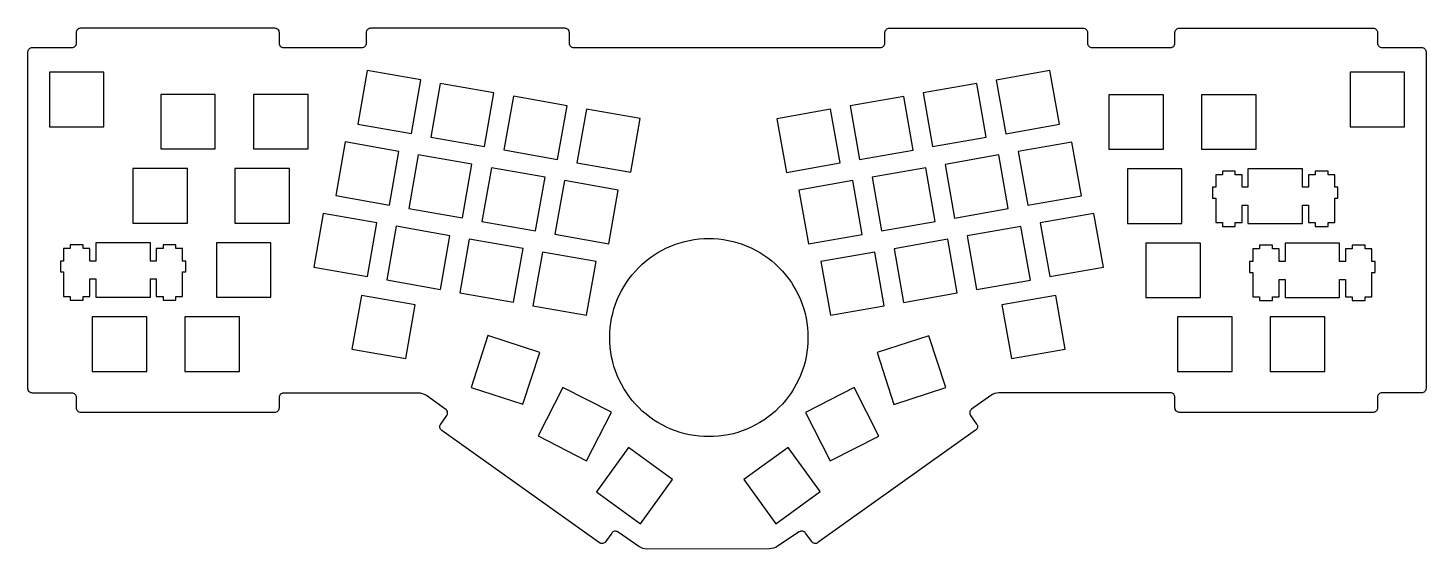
# Model space of a CAD drawing. Extents: x 32 to 391, y -211 to -77.
import ezdxf

# ---------------------------------------------------------------- set-up
doc = ezdxf.new("R2010")
doc.units = 0
doc.layers.get('0').update_dxf_attribs({"linetype": 'CONTINUOUS'})

msp = doc.modelspace()

# ---------------------------------------------------------------- linework, layer by layer
at = {"color": 7}
for points in [[(97.46742, -171.136239), (97.241868, -171.158591), (97.02673, -171.223869), (96.82861, -171.329533), (96.653096, -171.473551), (96.509332, -171.649065), (96.403668, -171.847185), (96.33839, -172.062323), (96.316038, -172.288129), (96.317562, -174.990943), (96.295464, -175.216495), (96.230186, -175.431633), (96.124522, -175.630007), (95.980758, -175.805267), (95.805244, -175.949285), (95.607124, -176.055203), (95.391986, -176.120481), (95.16618, -176.142833), (45.470318, -176.142833), (45.244512, -176.120481), (45.029374, -176.055203), (44.831254, -175.949285), (44.65574, -175.805267), (44.511976, -175.630007), (44.406312, -175.431633), (44.341034, -175.216495), (44.318682, -174.990943), (44.319698, -172.291939), (44.297346, -172.066133), (44.232068, -171.850995), (44.12615, -171.652875), (43.982386, -171.477361), (43.807126, -171.333597), (43.608752, -171.227679), (43.393868, -171.162401), (43.168062, -171.140049), (33.024064, -171.140811), (32.798258, -171.118459), (32.58312, -171.052927), (32.384746, -170.947263), (32.209486, -170.803245), (32.065468, -170.627985), (31.95955, -170.429611), (31.894272, -170.214473), (31.87192, -169.988921), (31.87192, -83.527575), (31.894272, -83.301769), (31.95955, -83.086631), (32.065468, -82.888257), (32.209486, -82.712997), (32.384746, -82.568979), (32.58312, -82.463315), (32.798258, -82.397783), (33.024064, -82.375431), (43.168062, -82.376193), (43.393868, -82.353841), (43.608752, -82.288563), (43.807126, -82.182645), (43.982386, -82.038881), (44.12615, -81.863367), (44.232068, -81.665247), (44.297346, -81.450109), (44.319698, -81.224303), (44.318682, -78.525553), (44.341034, -78.299747), (44.406312, -78.084609), (44.511976, -77.886235), (44.65574, -77.710975), (44.831254, -77.566957), (45.029374, -77.461039), (45.244512, -77.395761), (45.470318, -77.373409), (95.16618, -77.373409), (95.391986, -77.395761), (95.607124, -77.461039), (95.805244, -77.566957), (95.980758, -77.710975), (96.124522, -77.886235), (96.230186, -78.084609), (96.295464, -78.299747), (96.317562, -78.525553), (96.316038, -81.228367), (96.33839, -81.453919), (96.403668, -81.669057), (96.509332, -81.867431), (96.653096, -82.042945), (96.82861, -82.186709), (97.02673, -82.292627), (97.241868, -82.357905), (97.46742, -82.380257), (117.625622, -82.381781), (117.851428, -82.359429), (118.066566, -82.294151), (118.264686, -82.188233), (118.4402, -82.044469), (118.583964, -81.868955), (118.689882, -81.670835), (118.75516, -81.455697), (118.777258, -81.229891), (118.776496, -78.530887), (118.798594, -78.305081), (118.863872, -78.090197), (118.96979, -77.891823), (119.113554, -77.716309), (119.289068, -77.572545), (119.487188, -77.466627), (119.702326, -77.401349), (119.928132, -77.378997), (169.623994, -77.378997), (169.8498, -77.401349), (170.064684, -77.466627), (170.263058, -77.572545), (170.438318, -77.716309), (170.582082, -77.891823), (170.688, -78.090197), (170.753278, -78.305335), (170.775376, -78.530887), (170.773852, -81.233701), (170.796204, -81.459507), (170.861228, -81.674645), (170.967146, -81.873019), (171.11091, -82.048533), (171.28617, -82.192297), (171.484544, -82.298215), (171.699428, -82.363747), (171.925234, -82.386099), (250.702064, -82.412261), (250.92787, -82.389909), (251.142754, -82.324631), (251.340874, -82.218713), (251.516388, -82.074949), (251.660152, -81.899435), (251.765816, -81.701315), (251.831094, -81.486177), (251.853446, -81.260625), (251.851922, -78.557811), (251.87402, -78.332005), (251.939298, -78.116867), (252.045216, -77.918747), (252.18898, -77.743233), (252.36424, -77.599215), (252.562614, -77.493297), (252.777498, -77.428019), (253.003304, -77.405667), (302.69942, -77.405667), (302.92548, -77.428019), (303.13884, -77.493297), (303.3395, -77.599215), (303.51476, -77.743233), (303.657, -77.918493), (303.76368, -78.116867), (303.82972, -78.332005), (303.85004, -78.557811), (303.85004, -81.256561), (303.8729, -81.482367), (303.9364, -81.697505), (304.04308, -81.895625), (304.18786, -82.071139), (304.36312, -82.215157), (304.56124, -82.320821), (304.7746, -82.386353), (305.00066, -82.408451), (325.16064, -82.407181), (325.3867, -82.384829), (325.60006, -82.319297), (325.79818, -82.213379), (325.97344, -82.069615), (326.11822, -81.894101), (326.2249, -81.695727), (326.2884, -81.480843), (326.31126, -81.255037), (326.30872, -78.552223), (326.33158, -78.326417), (326.39762, -78.111279), (326.50176, -77.913159), (326.64654, -77.737645), (326.8218, -77.593627), (327.01992, -77.487963), (327.23582, -77.422431), (327.46188, -77.400079), (377.15698, -77.400079), (377.38304, -77.422431), (377.59894, -77.487963), (377.79706, -77.593627), (377.97232, -77.737645), (378.11456, -77.913159), (378.22124, -78.111279), (378.28728, -78.326417), (378.3076, -78.552223), (378.3076, -81.251227), (378.33046, -81.476779), (378.3965, -81.691917), (378.50064, -81.890291), (378.64542, -82.065551), (378.82068, -82.209569), (379.0188, -82.315487), (379.2347, -82.380765), (379.45822, -82.403117), (389.60298, -82.402355), (389.82904, -82.424707), (390.04494, -82.489985), (390.24306, -82.595903), (390.41832, -82.739667), (390.56056, -82.915181), (390.66724, -83.113301), (390.73328, -83.328439), (390.75614, -83.554245), (390.75614, -169.952091), (390.73328, -170.177897), (390.66724, -170.392781), (390.56056, -170.591155), (390.41832, -170.766669), (390.24306, -170.910433), (390.04494, -171.016351), (389.82904, -171.081629), (389.60298, -171.103981), (379.45822, -171.103219), (379.2347, -171.125571), (379.0188, -171.190849), (378.82068, -171.296767), (378.64542, -171.440531), (378.50064, -171.616045), (378.3965, -171.814165), (378.33046, -172.029303), (378.3076, -172.255109), (378.3076, -174.954113), (378.28728, -175.179919), (378.22124, -175.394803), (378.11456, -175.593177), (377.97232, -175.768691), (377.79706, -175.912455), (377.59894, -176.018373), (377.38304, -176.083651), (377.15698, -176.106003), (327.46188, -176.106003), (327.23582, -176.083651), (327.01992, -176.018373), (326.8218, -175.912455), (326.64654, -175.768691), (326.50176, -175.593177), (326.39762, -175.394803), (326.33158, -175.179665), (326.30872, -174.954113), (326.31126, -172.251299), (326.2884, -172.025493), (326.2249, -171.810355), (326.11822, -171.612235), (325.97344, -171.436721), (325.79818, -171.292957), (325.60006, -171.187039), (325.3867, -171.121761), (325.16064, -171.099409), (281.11958, -171.103981), (280.56332, -171.147161), (280.0223, -171.275177), (279.50922, -171.484727), (279.0317, -171.772763), (274.09394, -175.293711), (273.92376, -175.442809), (273.7866, -175.620863), (273.685, -175.822285), (273.62658, -176.041233), (273.61134, -176.267547), (273.63928, -176.490559), (273.71294, -176.703411), (273.8247, -176.900261), (275.39188, -179.096853), (275.50618, -179.293703), (275.5773, -179.506555), (275.60778, -179.729567), (275.59254, -179.955881), (275.53158, -180.174829), (275.43252, -180.376251), (275.29536, -180.554305), (275.12518, -180.703657), (234.666028, -209.562121), (234.469178, -209.675151), (234.256326, -209.746779), (234.033568, -209.775735), (233.807, -209.760241), (233.588052, -209.701059), (233.386884, -209.600983), (233.20883, -209.463823), (233.059732, -209.292881), (231.491536, -207.091717), (231.340914, -206.918489), (231.16159, -206.778535), (230.959152, -206.675411), (230.738426, -206.612165), (230.509826, -206.592607), (230.283766, -206.616991), (230.066596, -206.683793), (229.864158, -206.791997), (224.30105, -210.497095), (223.813116, -210.772685), (223.292924, -210.973091), (222.74911, -211.095773), (222.19031, -211.138191), (190.81115, -211.209311), (190.25362, -211.167909), (189.711584, -211.043703), (189.19444, -210.838979), (188.711332, -210.557039), (183.33593, -206.844829), (183.13654, -206.734085), (182.921402, -206.664743), (182.69712, -206.638073), (182.469536, -206.655345), (182.249826, -206.716559), (182.04815, -206.817905), (181.869334, -206.956335), (181.719728, -207.128293), (180.151278, -209.329711), (180.00218, -209.500653), (179.824126, -209.637813), (179.622958, -209.737889), (179.40401, -209.797071), (179.177696, -209.812311), (178.954684, -209.783609), (178.741832, -209.711727), (178.544982, -209.598951), (138.086592, -180.740233), (137.915904, -180.591135), (137.778744, -180.413081), (137.678922, -180.211659), (137.619486, -179.992711), (137.6045, -179.766397), (137.633456, -179.543385), (137.705084, -179.330533), (137.818114, -179.133683), (139.386056, -176.936837), (139.499086, -176.740241), (139.570714, -176.527135), (139.59967, -176.304377), (139.584684, -176.078063), (139.525248, -175.859115), (139.425426, -175.657693), (139.288266, -175.479639), (139.117324, -175.330541), (134.180326, -171.809593), (133.70179, -171.521557), (133.187694, -171.312007), (132.647182, -171.183991), (132.090414, -171.140557), (132.090414, -171.140557)], [(51.38928, -88.733559), (37.3888, -88.733559), (37.3888, -102.734039), (51.38928, -102.734039)], [(130.30962, -104.522199), (132.7404, -90.735079), (118.95328, -88.304299), (116.5225, -102.091419)], [(296.63644, -102.111739), (294.20566, -88.324619), (280.41854, -90.755399), (282.84932, -104.542519)], [(371.24132, -88.733559), (371.24132, -102.734039), (385.2418, -102.734039), (385.2418, -88.733559)], [(151.50084, -94.042159), (137.71372, -91.611379), (135.28294, -105.398499), (149.07006, -107.829279)], [(277.876, -105.418819), (275.44522, -91.631699), (261.6581, -94.065019), (264.08888, -107.849599)], [(65.9638, -108.449039), (79.96428, -108.449039), (79.96428, -94.448559), (65.9638, -94.448559)], [(89.7763, -94.448559), (89.7763, -108.449039), (103.77678, -108.449039), (103.77678, -94.448559)], [(167.8305, -111.138899), (170.26128, -97.351779), (156.47416, -94.920999), (154.04338, -108.705579)], [(259.11556, -108.728439), (256.68478, -94.938779), (242.89766, -97.372099), (245.32844, -111.159219)], [(309.32628, -108.543019), (323.32676, -108.543019), (323.32676, -94.545079), (309.32628, -94.545079)], [(333.14132, -108.543019), (347.1418, -108.543019), (347.1418, -94.545079), (333.14132, -94.545079)], [(172.80382, -112.015199), (186.59094, -114.445979), (189.02172, -100.658859), (175.2346, -98.228079)], [(237.92434, -98.248399), (224.13722, -100.679179), (226.568, -114.466299), (240.35512, -112.035519)], [(124.65558, -122.868619), (127.0889, -109.081499), (113.30178, -106.650719), (110.86846, -120.437839)], [(299.8597, -106.671039), (286.07258, -109.101819), (288.50336, -122.888939), (302.29048, -120.458159)], [(143.41856, -126.175699), (145.84934, -112.388579), (132.06222, -109.957799), (129.63144, -123.744919)], [(283.53004, -123.767779), (281.09926, -109.980659), (267.3096, -112.411439), (269.74038, -126.198559)], [(72.8218, -127.499039), (72.8218, -113.498559), (58.82132, -113.498559), (58.82132, -127.499039)], [(99.01428, -127.499039), (99.01428, -113.498559), (85.0138, -113.498559), (85.0138, -127.499039)], [(148.38934, -127.054539), (162.179, -129.485319), (164.60978, -115.698199), (150.82266, -113.267419)], [(262.33628, -113.287739), (248.5517, -115.718519), (250.98248, -129.505639), (264.7696, -127.074859)], [(314.09132, -113.595079), (314.09132, -127.593019), (328.0918, -127.593019), (328.0918, -113.595079)], [(341.79764, -127.364419), (343.5223, -127.364419), (343.5223, -122.894019), (345.0463, -122.894019), (345.0463, -127.593019), (359.04678, -127.593019), (359.04678, -122.894019), (360.57078, -122.894019), (360.57078, -127.364419), (362.29544, -127.364419), (362.29544, -128.344859), (365.59744, -128.344859), (365.59744, -127.364419), (367.3221, -127.364419), (367.3221, -121.093159), (368.1476, -121.093159), (368.1476, -118.294079), (367.3221, -118.294079), (367.3221, -115.063199), (365.59744, -115.063199), (365.59744, -114.143719), (362.29544, -114.143719), (362.29544, -115.063199), (360.57078, -115.063199), (360.57078, -118.294079), (359.04678, -118.294079), (359.04678, -113.595079), (345.0463, -113.595079), (345.0463, -118.294079), (343.5223, -118.294079), (343.5223, -115.063199), (341.79764, -115.063199), (341.79764, -114.143719), (338.49564, -114.143719), (338.49564, -115.063199), (336.77098, -115.063199), (336.77098, -118.294079), (335.94548, -118.294079), (335.94548, -121.093159), (336.77098, -121.093159), (336.77098, -127.364419), (338.49564, -127.364419), (338.49564, -128.344859), (341.79764, -128.344859)], [(180.93944, -132.792399), (183.37022, -119.005279), (169.5831, -116.574499), (167.15232, -130.361619)], [(243.57584, -116.594819), (229.78872, -119.025599), (232.2195, -132.812719), (246.00916, -130.381939)], [(105.21696, -138.784259), (119.00408, -141.215039), (121.43486, -127.427919), (107.64774, -124.997139)], [(307.94198, -138.804579), (305.5112, -125.019999), (291.72408, -127.450779), (294.15486, -141.237899)], [(137.76452, -144.524659), (140.1953, -130.737539), (126.40818, -128.306759), (123.9774, -142.093879)], [(275.39442, -144.544979), (289.18154, -142.114199), (286.75076, -128.327079), (272.96364, -130.757859)], [(40.1955, -140.049179), (41.021, -140.049179), (41.021, -146.317899), (42.74566, -146.317899), (42.74566, -147.298339), (46.04512, -147.298339), (46.04512, -146.317899), (47.76978, -146.317899), (47.76978, -141.850039), (49.29632, -141.850039), (49.29632, -146.549039), (63.2968, -146.549039), (63.2968, -141.850039), (64.8208, -141.850039), (64.8208, -146.317899), (66.54546, -146.317899), (66.54546, -147.298339), (69.84492, -147.298339), (69.84492, -146.317899), (71.56958, -146.317899), (71.56958, -140.049179), (72.39508, -140.049179), (72.39508, -137.247559), (71.56958, -137.247559), (71.56958, -134.019219), (69.84492, -134.019219), (69.84492, -133.099739), (66.54546, -133.099739), (66.54546, -134.019219), (64.8208, -134.019219), (64.8208, -137.247559), (63.2968, -137.247559), (63.2968, -132.548559), (49.29632, -132.548559), (49.29632, -137.247559), (47.76978, -137.247559), (47.76978, -134.019219), (46.04512, -134.019219), (46.04512, -133.099739), (42.74566, -133.099739), (42.74566, -134.019219), (41.021, -134.019219), (41.021, -137.247559), (40.1955, -137.247559)], [(94.25178, -132.548559), (80.2513, -132.548559), (80.2513, -146.549039), (94.25178, -146.549039)], [(156.52496, -147.831739), (158.95574, -134.044619), (145.16862, -131.613839), (142.73784, -145.400959)], [(223.736916, -175.759039), (222.78467, -176.579205), (221.796864, -177.348825), (220.775276, -178.066883), (219.722192, -178.732363), (218.639898, -179.344503), (217.529918, -179.902541), (216.395046, -180.405461), (215.236806, -180.852501), (214.057484, -181.242645), (212.859112, -181.575131), (211.643976, -181.849197), (210.413854, -182.063827), (209.171286, -182.218259), (207.917796, -182.311477), (206.655924, -182.342719), (205.393798, -182.311477), (204.140562, -182.218259), (202.89774, -182.063827), (201.667618, -181.849197), (200.452482, -181.575131), (199.25411, -181.242645), (198.074788, -180.852501), (196.916802, -180.405461), (195.781676, -179.902541), (194.67195, -179.344503), (193.589402, -178.732363), (192.536318, -178.066883), (191.514984, -177.348825), (190.526924, -176.579205), (189.574678, -175.759039), (188.660278, -174.888835), (187.790074, -173.974181), (186.969654, -173.021935), (186.200034, -172.034129), (185.481976, -171.012541), (184.816496, -169.959457), (184.204356, -168.877163), (183.646318, -167.767437), (183.143398, -166.632311), (182.696358, -165.474071), (182.306214, -164.294749), (181.973728, -163.096377), (181.699662, -161.881241), (181.485032, -160.651373), (181.330854, -159.408551), (181.237382, -158.155061), (181.20614, -156.893189), (181.237382, -155.631063), (181.330854, -154.377827), (181.485032, -153.135005), (181.699662, -151.904883), (181.973728, -150.689747), (182.306214, -149.491375), (182.696358, -148.312307), (183.143398, -147.154067), (183.646318, -146.018941), (184.204356, -144.909215), (184.816496, -143.826667), (185.481976, -142.773583), (186.200034, -141.752249), (186.969654, -140.764189), (187.790074, -139.811943), (188.660278, -138.897543), (189.574678, -138.027339), (190.526924, -137.206919), (191.514984, -136.437299), (192.536318, -135.719241), (193.589402, -135.053761), (194.67195, -134.441621), (195.781676, -133.883583), (196.916802, -133.380663), (198.074788, -132.933877), (199.25411, -132.543479), (200.452482, -132.210993), (201.667618, -131.937181), (202.89774, -131.722551), (204.140562, -131.568119), (205.393798, -131.474901), (206.655924, -131.443659), (207.917796, -131.474901), (209.171286, -131.568119), (210.413854, -131.722551), (211.643976, -131.937181), (212.859112, -132.210993), (214.057484, -132.543479), (215.236806, -132.933877), (216.395046, -133.380663), (217.529918, -133.883583), (218.639898, -134.441621), (219.722192, -135.053761), (220.775276, -135.719241), (221.796864, -136.437299), (222.78467, -137.206919), (223.736916, -138.027339), (224.651316, -138.897543), (225.521774, -139.811943), (226.34194, -140.764189), (227.11156, -141.752249), (227.829618, -142.773583), (228.495098, -143.826667), (229.107238, -144.909215), (229.665276, -146.018941), (230.168196, -147.154067), (230.615236, -148.312307), (231.00538, -149.491375), (231.337866, -150.689747), (231.611932, -151.904883), (231.826562, -153.135005), (231.980994, -154.377827), (232.074212, -155.631063), (232.105454, -156.893189), (232.074212, -158.155061), (231.980994, -159.408551), (231.826562, -160.651373), (231.611932, -161.881241), (231.337866, -163.096377), (231.00538, -164.294749), (230.615236, -165.474071), (230.168196, -166.632311), (229.665276, -167.767437), (229.107238, -168.877163), (228.495098, -169.959457), (227.829618, -171.012541), (227.11156, -172.034129), (226.34194, -173.021935), (225.521774, -173.974181), (224.651316, -174.888835), (224.651316, -174.888835)], [(256.63398, -147.852059), (270.4211, -145.421279), (267.99032, -131.634159), (254.2032, -134.064939)], [(332.8543, -132.645079), (318.85382, -132.645079), (318.85382, -146.643019), (332.8543, -146.643019)], [(346.29598, -134.113199), (346.29598, -137.344079), (345.47048, -137.344079), (345.47048, -140.143159), (346.29598, -140.143159), (346.29598, -146.414419), (348.02064, -146.414419), (348.02064, -147.394859), (351.32264, -147.394859), (351.32264, -146.414419), (353.0473, -146.414419), (353.0473, -141.944019), (354.5713, -141.944019), (354.5713, -146.643019), (368.57178, -146.643019), (368.57178, -141.944019), (370.09578, -141.944019), (370.09578, -146.414419), (371.82044, -146.414419), (371.82044, -147.394859), (375.12244, -147.394859), (375.12244, -146.414419), (376.8471, -146.414419), (376.8471, -140.143159), (377.6726, -140.143159), (377.6726, -137.344079), (376.8471, -137.344079), (376.8471, -134.113199), (375.12244, -134.113199), (375.12244, -133.193719), (371.82044, -133.193719), (371.82044, -134.113199), (370.09578, -134.113199), (370.09578, -137.344079), (368.57178, -137.344079), (368.57178, -132.645079), (354.5713, -132.645079), (354.5713, -137.344079), (353.0473, -137.344079), (353.0473, -134.113199), (351.32264, -134.113199), (351.32264, -133.193719), (348.02064, -133.193719), (348.02064, -134.113199)], [(163.92906, -134.920919), (161.49828, -148.708039), (175.2854, -151.138819), (177.71618, -137.351699)], [(251.66066, -148.730899), (249.22988, -134.943779), (235.44276, -137.374559), (237.87354, -151.161679)], [(115.04168, -159.861179), (128.8288, -162.291959), (131.25958, -148.504839), (117.47246, -146.074059)], [(281.89936, -148.525159), (284.33268, -162.312279), (298.1198, -159.881499), (295.68648, -146.094379)], [(62.3443, -165.599039), (62.3443, -151.598559), (48.34382, -151.598559), (48.34382, -165.599039)], [(86.1568, -165.599039), (86.1568, -151.598559), (72.15632, -151.598559), (72.15632, -165.599039)], [(326.9488, -165.599039), (340.94928, -165.599039), (340.94928, -151.598559), (326.9488, -151.598559)], [(364.76178, -151.598559), (350.7613, -151.598559), (350.7613, -165.599039), (364.76178, -165.599039)], [(158.93542, -174.021679), (163.26104, -160.706999), (149.94636, -156.381379), (145.62074, -169.696059)], [(249.84964, -160.760339), (254.17526, -174.075019), (267.48994, -169.749399), (263.16432, -156.434719)], [(162.81654, -182.172539), (175.29048, -188.527619), (181.6481, -176.053679), (169.17416, -169.698599)], [(231.47528, -176.117179), (237.83036, -188.591119), (250.3043, -182.236039), (243.94922, -169.759559)], [(189.10046, -204.707419), (197.33006, -193.381559), (186.0042, -185.151959), (177.7746, -196.477819)], [(215.65362, -193.368859), (223.88322, -204.694719), (235.20908, -196.465119), (226.97948, -185.139259)]]:
    msp.add_lwpolyline(points, close=True, dxfattribs=at)

doc.saveas('drawing.dxf')
